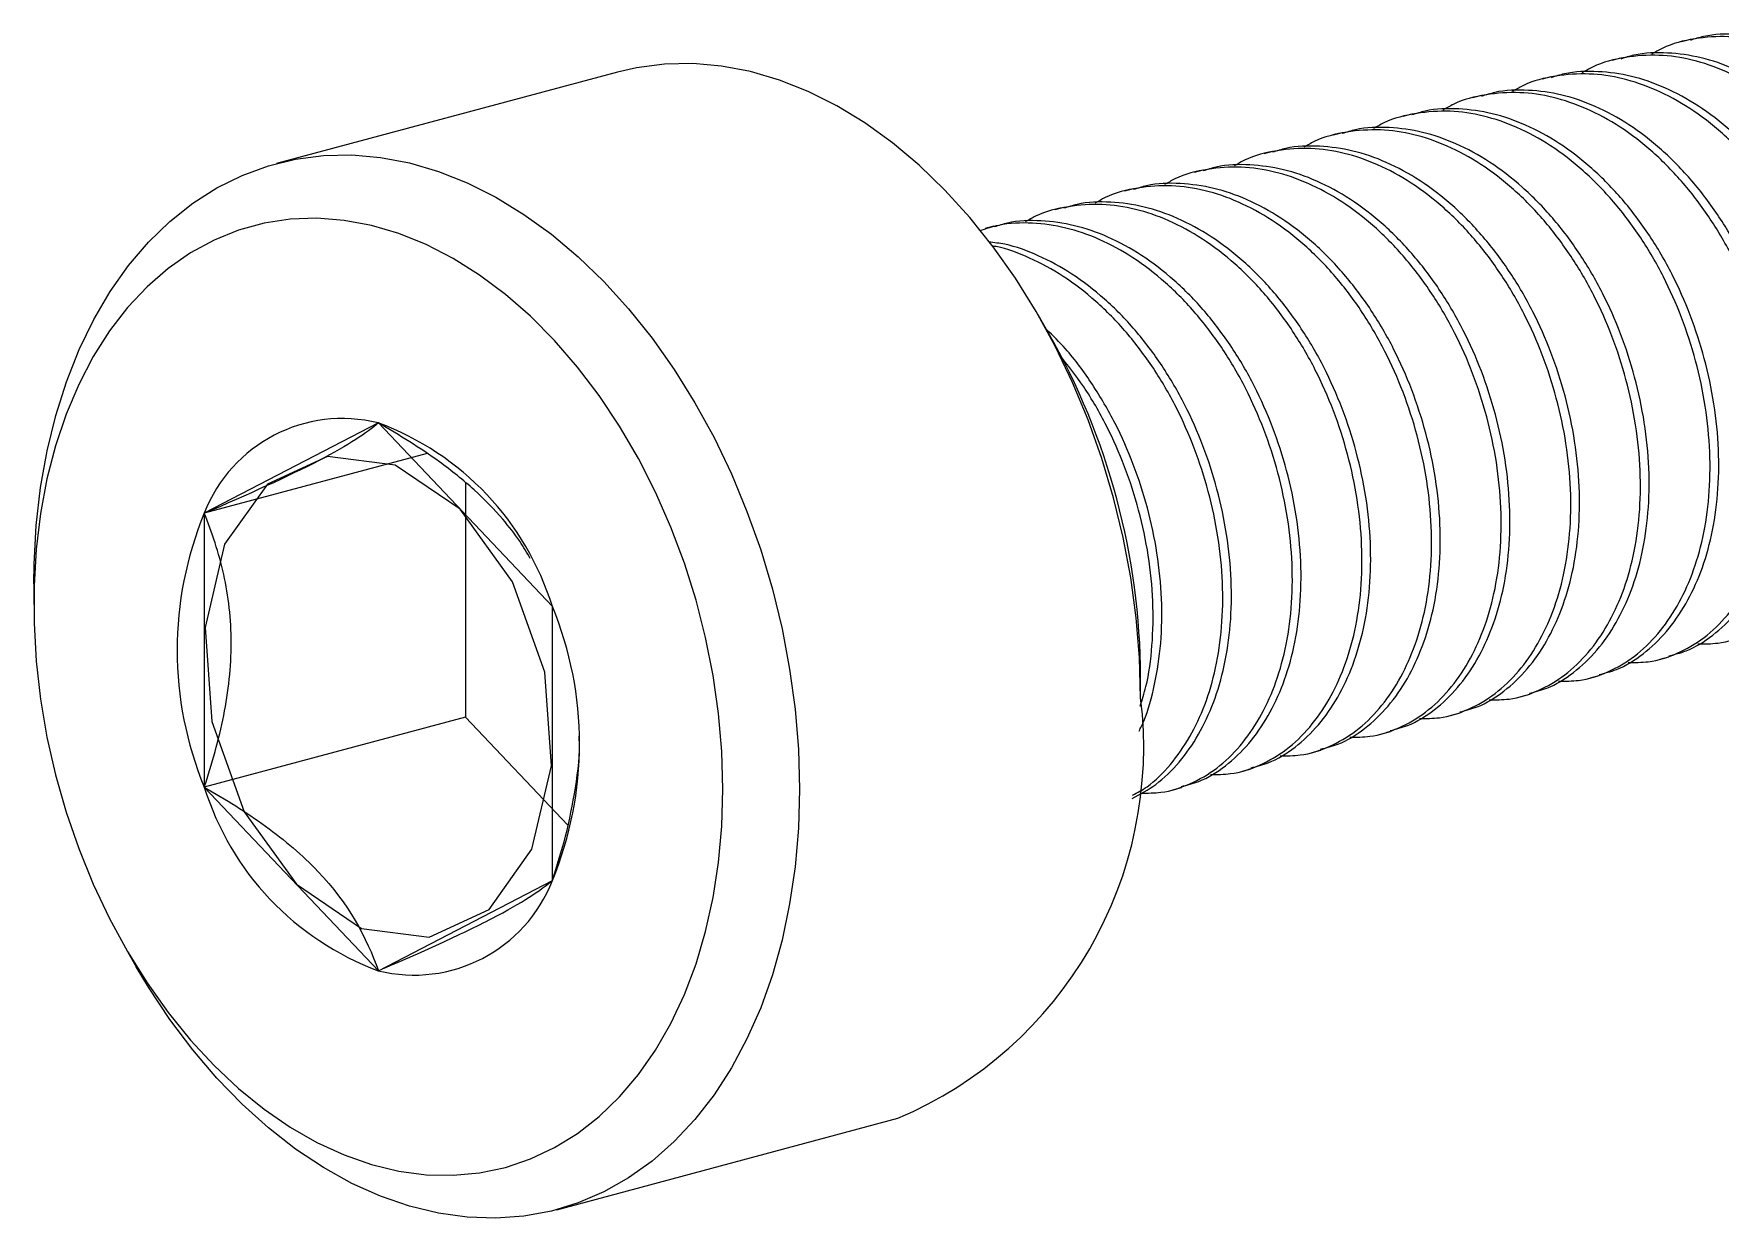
# Model space of a CAD drawing. Header units: millimetres. Extents: x -16.6 to 0.8, y -6.6 to 1.5.
# Drawn here: x -16.6 to -8.03, y -6.63 to -0.61 of the extents above; entities that cross this region are included whole.
import ezdxf

# ---------------------------------------------------------------- set-up
doc = ezdxf.new("R2010")
doc.units = ezdxf.units.MM
doc.linetypes.add('CENTERX2', pattern=[20.32, 12.7, -2.54, 2.54, -2.54])

msp = doc.modelspace()

# ---------------------------------------------------------------- linework, layer by layer
at = {"color": 7, "linetype": 'Continuous', "lineweight": 15}
for p, q in [((-8.1871, -0.6405), (-8.2313, -0.6524)), ((-8.5406, -0.7352), (-8.5848, -0.7471)), ((-13.634, -0.8057), (-15.3664, -1.2699)), ((-8.8942, -0.83), (-8.9384, -0.8418)), ((-9.2478, -0.9247), (-9.292, -0.9365)), ((-9.6013, -1.0194), (-9.6455, -1.0312)), ((-9.9549, -1.1141), (-9.9991, -1.126)), ((-10.3084, -1.2088), (-10.3526, -1.2207)), ((-10.662, -1.3036), (-10.7062, -1.3154)), ((-11.0155, -1.3983), (-11.0597, -1.4101)), ((-11.3691, -1.493), (-11.4133, -1.5048)), ((-11.7226, -1.5877), (-11.7668, -1.5996)), ((-11.4466, -2.1289), (-11.4987, -2.0387)), ((-14.6017, -2.743), (-15.7331, -3.0462)), ((-14.4073, -2.8915), (-14.4073, -4.0816)), ((-16.5993, -3.4052), (-16.5993, -3.5094)), ((-8.3388, -3.787), (-8.2946, -3.7751)), ((-10.9778, -3.983), (-10.9778, -3.8788)), ((-8.6924, -3.8817), (-8.6482, -3.8698)), ((-9.0459, -3.9764), (-9.0017, -3.9646)), ((-14.4073, -4.0816), (-15.7331, -4.4368)), ((-14.4073, -4.0816), (-13.8872, -4.63)), ((-9.3995, -4.0711), (-9.3553, -4.0593)), ((-9.753, -4.1658), (-9.7088, -4.154)), ((-10.1066, -4.2606), (-10.0624, -4.2487)), ((-10.4601, -4.3553), (-10.4159, -4.3434)), ((-10.8137, -4.45), (-10.7695, -4.4382)), ((-16.1305, -5.2593), (-16.0784, -5.3495)), ((-13.9431, -6.5825), (-12.2107, -6.1184))]:
    msp.add_line(p, q, dxfattribs=at)
at = {"color": 7, "linetype": 'Continuous'}
for p, q in [((-14.8492, -2.5877), (-15.7331, -3.0462)), ((-13.9654, -3.5198), (-14.8492, -2.5877)), ((-15.7331, -3.0462), (-15.7331, -4.4368)), ((-13.9654, -4.9104), (-13.9654, -3.5198)), ((-15.7331, -4.4368), (-14.8492, -5.3689)), ((-14.8492, -5.3689), (-13.9654, -4.9104))]:
    msp.add_line(p, q, dxfattribs=at)
at = {"color": 7, "linetype": 'Continuous', "lineweight": 15, "flags": 128}
for points in [[(-10.9778, -3.983), (-10.9834, -3.7811), (-11.0001, -3.5774), (-11.0278, -3.3731), (-11.0663, -3.1692), (-11.1155, -2.9671), (-11.175, -2.7677), (-11.2445, -2.5724), (-11.3237, -2.3821), (-11.412, -2.198), (-11.5089, -2.0212), (-11.6139, -1.8526), (-11.7265, -1.6933), (-11.8459, -1.544), (-11.9714, -1.4058), (-12.1024, -1.2793), (-12.2381, -1.1653), (-12.3777, -1.0645), (-12.5205, -0.9775), (-12.6655, -0.9046), (-12.812, -0.8464), (-12.9592, -0.8032), (-13.1061, -0.7752), (-13.252, -0.7626), (-13.396, -0.7655), (-13.5373, -0.7838), (-13.634, -0.8057)], [(-16.5993, -3.4052), (-16.5979, -3.3053), (-16.5868, -3.1084), (-16.5646, -2.9161), (-16.5315, -2.7296), (-16.4876, -2.55), (-16.4332, -2.3782), (-16.3686, -2.2153), (-16.2943, -2.0622), (-16.2105, -1.9198), (-16.1178, -1.7889), (-16.0167, -1.6702), (-15.9078, -1.5644), (-15.7918, -1.4722), (-15.6692, -1.394), (-15.5409, -1.3304), (-15.4074, -1.2816), (-15.2697, -1.2479), (-15.1284, -1.2296), (-14.9844, -1.2267), (-14.8385, -1.2393), (-14.6916, -1.2673), (-14.5444, -1.3105), (-14.3979, -1.3687), (-14.2529, -1.4416), (-14.1102, -1.5287), (-13.9705, -1.6295), (-13.8348, -1.7434), (-13.7038, -1.8699), (-13.5783, -2.0082), (-13.4589, -2.1574), (-13.3464, -2.3168), (-13.2413, -2.4853), (-13.1444, -2.6622), (-13.0561, -2.8463), (-12.9769, -3.0365), (-12.9074, -3.2319), (-12.8479, -3.4312), (-12.7987, -3.6334), (-12.7602, -3.8372), (-12.7325, -4.0416), (-12.7158, -4.2453), (-12.7102, -4.4471), (-12.7102, -4.4471)], [(-13.0992, -4.4471), (-13.1047, -4.2562), (-13.1212, -4.0635), (-13.1487, -3.8703), (-13.187, -3.6777), (-13.2357, -3.4871), (-13.2947, -3.2996), (-13.3634, -3.1163), (-13.4416, -2.9385), (-13.5287, -2.7673), (-13.6241, -2.6037), (-13.7273, -2.4488), (-13.8375, -2.3036), (-13.9542, -2.169), (-14.0765, -2.0458), (-14.2037, -1.9349), (-14.335, -1.8368), (-14.4695, -1.7523), (-14.6064, -1.6819), (-14.7449, -1.6259), (-14.884, -1.5849), (-15.0229, -1.559), (-15.1608, -1.5484), (-15.2966, -1.5531), (-15.4296, -1.5732), (-15.5589, -1.6085), (-15.6838, -1.6588), (-15.8034, -1.7237), (-15.9169, -1.8029), (-16.0237, -1.8958), (-16.1231, -2.0019), (-16.2144, -2.1205), (-16.2971, -2.2509), (-16.3706, -2.3921), (-16.4345, -2.5434), (-16.4884, -2.7038), (-16.532, -2.8722), (-16.5649, -3.0476), (-16.5869, -3.2289), (-16.5979, -3.415), (-16.5979, -3.6046), (-16.5869, -3.7965), (-16.5649, -3.9897), (-16.532, -4.1827), (-16.4884, -4.3744), (-16.4345, -4.5637), (-16.3706, -4.7492), (-16.2971, -4.9299), (-16.2144, -5.1045), (-16.1231, -5.2721), (-16.0237, -5.4314), (-15.9169, -5.5816), (-15.8034, -5.7216), (-15.6838, -5.8506), (-15.5589, -5.9678), (-15.4296, -6.0724), (-15.2966, -6.1637), (-15.1608, -6.2413), (-15.0229, -6.3045), (-14.884, -6.353), (-14.7449, -6.3865), (-14.6064, -6.4048), (-14.4695, -6.4077), (-14.335, -6.3953), (-14.2037, -6.3676), (-14.0765, -6.3248), (-13.9542, -6.2671), (-13.8375, -6.195), (-13.7273, -6.1089), (-13.6241, -6.0093), (-13.5287, -5.8969), (-13.4416, -5.7723), (-13.3634, -5.6364), (-13.2947, -5.49), (-13.2357, -5.334), (-13.187, -5.1695), (-13.1487, -4.9974), (-13.1212, -4.8189), (-13.1047, -4.6351), (-13.0992, -4.4471)], [(-12.7102, -4.4471), (-12.7158, -4.646), (-12.7325, -4.8408), (-12.7602, -5.0303), (-12.7987, -5.2135), (-12.8479, -5.3893), (-12.9074, -5.5568), (-12.9769, -5.7149), (-13.0561, -5.8627), (-13.1444, -5.9995), (-13.2413, -6.1244), (-13.3464, -6.2367), (-13.4589, -6.3358), (-13.5783, -6.421), (-13.7038, -6.492), (-13.8348, -6.5483), (-13.9705, -6.5895), (-14.1102, -6.6155), (-14.2529, -6.6261), (-14.3979, -6.6212), (-14.5444, -6.6009), (-14.6916, -6.5653), (-14.8385, -6.5146), (-14.9844, -6.449), (-15.1284, -6.369), (-15.2697, -6.275), (-15.4074, -6.1675), (-15.5409, -6.0472), (-15.6692, -5.9148), (-15.7918, -5.7709), (-15.9078, -5.6165), (-16.0167, -5.4524), (-16.0784, -5.3495)]]:
    msp.add_lwpolyline(points, dxfattribs=at)
at = {"color": 7, "linetype": 'CENTERX2', "flags": 128}
msp.add_lwpolyline([(-14.004, -3.8526), (-14.1672, -3.395), (-14.4343, -3.0261), (-14.7645, -2.8022), (-15.1077, -2.7574), (-15.4115, -2.8984), (-15.6297, -3.2038), (-15.7291, -3.6271), (-15.6945, -4.1039), (-15.5313, -4.5616), (-15.2642, -4.9304), (-14.934, -5.1543), (-14.5908, -5.1992), (-14.287, -5.0582), (-14.0688, -4.7527), (-13.9694, -4.3294), (-14.004, -3.8526)], dxfattribs=at)
at = {"color": 7, "linetype": 'Continuous', "lineweight": 15}
for centre, radius, start, end in [((-14.5252, -3.8915), 3.5474, 0.20437, 29.79155), ((-15.0313, -3.318), 0.7526, 76.00433, 158.83058), ((-15.3541, -3.9515), 1.4543, 17.27074, 69.68696), ((-14.0517, -3.7415), 1.8196, 157.53432, 202.46568), ((-15.6468, -4.2151), 1.8196, 337.53432, 22.46568), ((-13.0085, -4.2341), 2.0462, 292.94856, 7.04995), ((-14.3444, -4.005), 1.4543, 197.27074, 249.68696), ((-14.6672, -4.6386), 0.7526, 256.00433, 338.83058)]:
    msp.add_arc(centre, radius, start, end, dxfattribs=at)
for points, knots in [([(-7.4407, -3.52), (-7.4065, -3.52), (-7.3199, -3.5199), (-7.1894, -3.4776), (-7.0536, -3.3989), (-6.9349, -3.2854), (-6.8365, -3.1443), (-6.7588, -2.9789), (-6.7037, -2.7911), (-6.673, -2.5821), (-6.6688, -2.3574), (-6.6918, -2.1254), (-6.7407, -1.895), (-6.8127, -1.6732), (-6.906, -1.462), (-7.0217, -1.2635), (-7.1589, -1.0818), (-7.3134, -0.9241), (-7.4795, -0.7968), (-7.6507, -0.7036), (-7.8223, -0.645), (-7.9942, -0.6199), (-8.1646, -0.6328), (-8.296, -0.6647), (-8.364, -0.7043), (-8.3813, -0.7143)], [0, 0, 0, 0, 0.030172, 0.076404, 0.122836, 0.168871, 0.213942, 0.257747, 0.302382, 0.348156, 0.394522, 0.440887, 0.486661, 0.531296, 0.575101, 0.620172, 0.666207, 0.712639, 0.758871, 0.804323, 0.848471, 0.892618, 0.93807, 0.984302, 1, 1, 1, 1]), ([(-7.2352, -3.4865), (-7.2055, -3.4791), (-7.1259, -3.4591), (-7.0097, -3.3858), (-6.8906, -3.2738), (-6.7924, -3.1324), (-6.7146, -2.9671), (-6.6595, -2.7793), (-6.6288, -2.5702), (-6.6246, -2.3456), (-6.6476, -2.1136), (-6.6965, -1.8832), (-6.7685, -1.6614), (-6.8618, -1.4501), (-6.9775, -1.2517), (-7.1147, -1.0699), (-7.2692, -0.9123), (-7.4353, -0.785), (-7.6064, -0.6919), (-7.7783, -0.6327), (-7.9495, -0.6098), (-8.0874, -0.6133), (-8.1636, -0.6378), (-8.1859, -0.645)], [0, 0, 0, 0, 0.030355, 0.081497, 0.132201, 0.181845, 0.230094, 0.279257, 0.329675, 0.380743, 0.431812, 0.482229, 0.531393, 0.579642, 0.629285, 0.67999, 0.731132, 0.782055, 0.832117, 0.880743, 0.929369, 0.979432, 1, 1, 1, 1]), ([(-7.7943, -3.6147), (-7.7601, -3.6147), (-7.6734, -3.6147), (-7.5429, -3.5723), (-7.4071, -3.4936), (-7.2884, -3.3801), (-7.1901, -3.2391), (-7.1124, -3.0736), (-7.0573, -2.8859), (-7.0265, -2.6768), (-7.0223, -2.4521), (-7.0453, -2.2201), (-7.0942, -1.9897), (-7.1662, -1.7679), (-7.2595, -1.5567), (-7.3752, -1.3583), (-7.5124, -1.1765), (-7.667, -1.0189), (-7.833, -0.8915), (-8.0042, -0.7983), (-8.1759, -0.7397), (-8.3478, -0.7146), (-8.5182, -0.7275), (-8.6495, -0.7595), (-8.7176, -0.799), (-8.7349, -0.809)], [0, 0, 0, 0, 0.030172, 0.076404, 0.122836, 0.168871, 0.213942, 0.257747, 0.302382, 0.348156, 0.394522, 0.440887, 0.486661, 0.531296, 0.575101, 0.620172, 0.666207, 0.712639, 0.758871, 0.804323, 0.848471, 0.892618, 0.93807, 0.984302, 1, 1, 1, 1]), ([(-7.5888, -3.5812), (-7.5591, -3.5738), (-7.4795, -3.5538), (-7.3633, -3.4805), (-7.2441, -3.3686), (-7.1459, -3.2271), (-7.0682, -3.0618), (-7.0131, -2.874), (-6.9823, -2.665), (-6.9781, -2.4403), (-7.0012, -2.2083), (-7.05, -1.9779), (-7.122, -1.7561), (-7.2153, -1.5449), (-7.3311, -1.3464), (-7.4682, -1.1646), (-7.6228, -1.007), (-7.7889, -0.8797), (-7.96, -0.7866), (-8.1318, -0.7274), (-8.3031, -0.7045), (-8.4409, -0.708), (-8.5172, -0.7325), (-8.5394, -0.7397)], [0, 0, 0, 0, 0.030355, 0.081497, 0.132201, 0.181845, 0.230094, 0.279257, 0.329675, 0.380743, 0.431812, 0.482229, 0.531393, 0.579642, 0.629285, 0.67999, 0.731132, 0.782055, 0.832117, 0.880743, 0.929369, 0.979432, 1, 1, 1, 1]), ([(-8.1478, -3.7094), (-8.1136, -3.7094), (-8.027, -3.7094), (-7.8965, -3.6671), (-7.7607, -3.5883), (-7.642, -3.4748), (-7.5436, -3.3338), (-7.466, -3.1683), (-7.4108, -2.9806), (-7.3801, -2.7715), (-7.3759, -2.5468), (-7.3989, -2.3149), (-7.4478, -2.0845), (-7.5198, -1.8627), (-7.6131, -1.6514), (-7.7288, -1.453), (-7.866, -1.2712), (-8.0205, -1.1136), (-8.1866, -0.9863), (-8.3578, -0.8931), (-8.5294, -0.8344), (-8.7013, -0.8093), (-8.8718, -0.8222), (-9.0031, -0.8542), (-9.0712, -0.8937), (-9.0884, -0.9038)], [0, 0, 0, 0, 0.030172, 0.076404, 0.122836, 0.168871, 0.213942, 0.257747, 0.302382, 0.348156, 0.394522, 0.440887, 0.486661, 0.531296, 0.575101, 0.620172, 0.666207, 0.712639, 0.758871, 0.804323, 0.848471, 0.892618, 0.93807, 0.984302, 1, 1, 1, 1]), ([(-7.9423, -3.676), (-7.9126, -3.6685), (-7.833, -3.6485), (-7.7168, -3.5752), (-7.5977, -3.4633), (-7.4995, -3.3218), (-7.4218, -3.1565), (-7.3667, -2.9687), (-7.3359, -2.7597), (-7.3317, -2.535), (-7.3547, -2.303), (-7.4036, -2.0726), (-7.4756, -1.8508), (-7.5689, -1.6396), (-7.6846, -1.4411), (-7.8218, -1.2594), (-7.9763, -1.1017), (-8.1424, -0.9744), (-8.3135, -0.8813), (-8.4854, -0.8221), (-8.6566, -0.7992), (-8.7945, -0.8028), (-8.8708, -0.8273), (-8.893, -0.8344)], [0, 0, 0, 0, 0.030355, 0.081497, 0.132201, 0.181845, 0.230094, 0.279257, 0.329675, 0.380743, 0.431812, 0.482229, 0.531393, 0.579642, 0.629285, 0.67999, 0.731132, 0.782055, 0.832117, 0.880743, 0.929369, 0.979432, 1, 1, 1, 1]), ([(-8.5014, -3.8042), (-8.4672, -3.8041), (-8.3805, -3.8041), (-8.2501, -3.7618), (-8.1142, -3.683), (-7.9955, -3.5695), (-7.8972, -3.4285), (-7.8195, -3.2631), (-7.7644, -3.0753), (-7.7336, -2.8662), (-7.7294, -2.6416), (-7.7525, -2.4096), (-7.8014, -2.1792), (-7.8733, -1.9574), (-7.9666, -1.7462), (-8.0824, -1.5477), (-8.2195, -1.3659), (-8.3741, -1.2083), (-8.5402, -1.081), (-8.7113, -0.9878), (-8.883, -0.9292), (-9.0549, -0.9041), (-9.2253, -0.917), (-9.3567, -0.9489), (-9.4247, -0.9885), (-9.442, -0.9985)], [0, 0, 0, 0, 0.030172, 0.076404, 0.122836, 0.168871, 0.213942, 0.257747, 0.302382, 0.348156, 0.394522, 0.440887, 0.486661, 0.531296, 0.575101, 0.620172, 0.666207, 0.712639, 0.758871, 0.804323, 0.848471, 0.892618, 0.93807, 0.984302, 1, 1, 1, 1]), ([(-8.2959, -3.7707), (-8.2662, -3.7632), (-8.1866, -3.7433), (-8.0704, -3.6699), (-7.9512, -3.558), (-7.853, -3.4166), (-7.7753, -3.2512), (-7.7202, -3.0635), (-7.6894, -2.8544), (-7.6852, -2.6297), (-7.7083, -2.3977), (-7.7572, -2.1673), (-7.8291, -1.9455), (-7.9224, -1.7343), (-8.0382, -1.5359), (-8.1753, -1.3541), (-8.3299, -1.1965), (-8.496, -1.0691), (-8.6671, -0.9761), (-8.8389, -0.9169), (-9.0102, -0.894), (-9.148, -0.8975), (-9.2243, -0.922), (-9.2465, -0.9291)], [0, 0, 0, 0, 0.030355, 0.081497, 0.132201, 0.181845, 0.230094, 0.279257, 0.329675, 0.380743, 0.431812, 0.482229, 0.531393, 0.579642, 0.629285, 0.67999, 0.731132, 0.782055, 0.832117, 0.880743, 0.929369, 0.979432, 1, 1, 1, 1]), ([(-8.8549, -3.8989), (-8.8207, -3.8989), (-8.7341, -3.8988), (-8.6036, -3.8565), (-8.4678, -3.7778), (-8.3491, -3.6642), (-8.2507, -3.5232), (-8.1731, -3.3578), (-8.118, -3.17), (-8.0872, -2.961), (-8.083, -2.7363), (-8.106, -2.5043), (-8.1549, -2.2739), (-8.2269, -2.0521), (-8.3202, -1.8409), (-8.4359, -1.6424), (-8.5731, -1.4606), (-8.7276, -1.303), (-8.8937, -1.1757), (-9.0649, -1.0825), (-9.2365, -1.0239), (-9.4085, -0.9988), (-9.5789, -1.0117), (-9.7102, -1.0436), (-9.7783, -1.0832), (-9.7955, -1.0932)], [0, 0, 0, 0, 0.030172, 0.076404, 0.122836, 0.168871, 0.213942, 0.257747, 0.302382, 0.348156, 0.394522, 0.440887, 0.486661, 0.531296, 0.575101, 0.620172, 0.666207, 0.712639, 0.758871, 0.804323, 0.848471, 0.892618, 0.93807, 0.984302, 1, 1, 1, 1]), ([(-8.6494, -3.8654), (-8.6198, -3.858), (-8.5401, -3.838), (-8.4239, -3.7647), (-8.3048, -3.6527), (-8.2066, -3.5113), (-8.1289, -3.346), (-8.0738, -3.1582), (-8.043, -2.9491), (-8.0388, -2.7244), (-8.0618, -2.4925), (-8.1107, -2.2621), (-8.1827, -2.0403), (-8.276, -1.829), (-8.3917, -1.6306), (-8.5289, -1.4488), (-8.6834, -1.2912), (-8.8495, -1.1638), (-9.0206, -1.0708), (-9.1925, -1.0116), (-9.3637, -0.9887), (-9.5016, -0.9922), (-9.5779, -1.0167), (-9.6001, -1.0238)], [0, 0, 0, 0, 0.030355, 0.081497, 0.132201, 0.181845, 0.230094, 0.279257, 0.329675, 0.380743, 0.431812, 0.482229, 0.531393, 0.579642, 0.629285, 0.67999, 0.731132, 0.782055, 0.832117, 0.880743, 0.929369, 0.979432, 1, 1, 1, 1]), ([(-9.2085, -3.9936), (-9.1743, -3.9936), (-9.0876, -3.9935), (-8.9572, -3.9512), (-8.8213, -3.8725), (-8.7026, -3.759), (-8.6043, -3.6179), (-8.5266, -3.4525), (-8.4715, -3.2648), (-8.4407, -3.0557), (-8.4365, -2.831), (-8.4596, -2.599), (-8.5085, -2.3686), (-8.5804, -2.1468), (-8.6737, -1.9356), (-8.7895, -1.7371), (-8.9266, -1.5554), (-9.0812, -1.3977), (-9.2473, -1.2704), (-9.4184, -1.1772), (-9.5901, -1.1186), (-9.762, -1.0935), (-9.9324, -1.1064), (-10.0638, -1.1383), (-10.1318, -1.1779), (-10.1491, -1.1879)], [0, 0, 0, 0, 0.030172, 0.076404, 0.122836, 0.168871, 0.213942, 0.257747, 0.302382, 0.348156, 0.394522, 0.440887, 0.486661, 0.531296, 0.575101, 0.620172, 0.666207, 0.712639, 0.758871, 0.804323, 0.848471, 0.892618, 0.93807, 0.984302, 1, 1, 1, 1]), ([(-9.003, -3.9601), (-8.9733, -3.9527), (-8.8937, -3.9327), (-8.7775, -3.8594), (-8.6583, -3.7475), (-8.5601, -3.606), (-8.4824, -3.4407), (-8.4273, -3.2529), (-8.3965, -3.0438), (-8.3923, -2.8192), (-8.4154, -2.5872), (-8.4643, -2.3568), (-8.5362, -2.135), (-8.6295, -1.9238), (-8.7453, -1.7253), (-8.8824, -1.5435), (-9.037, -1.3859), (-9.2031, -1.2586), (-9.3742, -1.1655), (-9.546, -1.1063), (-9.7173, -1.0834), (-9.8551, -1.0869), (-9.9314, -1.1114), (-9.9536, -1.1186)], [0, 0, 0, 0, 0.030355, 0.081497, 0.132201, 0.181845, 0.230094, 0.279257, 0.329675, 0.380743, 0.431812, 0.482229, 0.531393, 0.579642, 0.629285, 0.67999, 0.731132, 0.782055, 0.832117, 0.880743, 0.929369, 0.979432, 1, 1, 1, 1]), ([(-9.5621, -4.0883), (-9.5278, -4.0883), (-9.4412, -4.0883), (-9.3107, -4.0459), (-9.1749, -3.9672), (-9.0562, -3.8537), (-8.9579, -3.7127), (-8.8802, -3.5472), (-8.8251, -3.3595), (-8.7943, -3.1504), (-8.7901, -2.9257), (-8.8131, -2.6937), (-8.862, -2.4633), (-8.934, -2.2415), (-9.0273, -2.0303), (-9.143, -1.8319), (-9.2802, -1.6501), (-9.4347, -1.4925), (-9.6008, -1.3652), (-9.772, -1.2719), (-9.9436, -1.2133), (-10.1156, -1.1882), (-10.286, -1.2011), (-10.4173, -1.2331), (-10.4854, -1.2726), (-10.5026, -1.2826)], [0, 0, 0, 0, 0.030172, 0.076404, 0.122836, 0.168871, 0.213942, 0.257747, 0.302382, 0.348156, 0.394522, 0.440887, 0.486661, 0.531296, 0.575101, 0.620172, 0.666207, 0.712639, 0.758871, 0.804323, 0.848471, 0.892618, 0.93807, 0.984302, 1, 1, 1, 1]), ([(-9.3565, -4.0548), (-9.3269, -4.0474), (-9.2472, -4.0274), (-9.131, -3.9541), (-9.0119, -3.8422), (-8.9137, -3.7007), (-8.836, -3.5354), (-8.7809, -3.3476), (-8.7501, -3.1386), (-8.7459, -2.9139), (-8.7689, -2.6819), (-8.8178, -2.4515), (-8.8898, -2.2297), (-8.9831, -2.0185), (-9.0988, -1.82), (-9.236, -1.6382), (-9.3905, -1.4806), (-9.5566, -1.3533), (-9.7277, -1.2602), (-9.8996, -1.201), (-10.0709, -1.1781), (-10.2087, -1.1816), (-10.285, -1.2061), (-10.3072, -1.2133)], [0, 0, 0, 0, 0.030355, 0.081497, 0.132201, 0.181845, 0.230094, 0.279257, 0.329675, 0.380743, 0.431812, 0.482229, 0.531393, 0.579642, 0.629285, 0.67999, 0.731132, 0.782055, 0.832117, 0.880743, 0.929369, 0.979432, 1, 1, 1, 1]), ([(-9.7101, -4.1496), (-9.6804, -4.1421), (-9.6008, -4.1221), (-9.4846, -4.0488), (-9.3655, -3.9369), (-9.2672, -3.7955), (-9.1895, -3.6301), (-9.1344, -3.4423), (-9.1036, -3.2333), (-9.0994, -3.0086), (-9.1225, -2.7766), (-9.1714, -2.5462), (-9.2433, -2.3244), (-9.3367, -2.1132), (-9.4524, -1.9147), (-9.5895, -1.733), (-9.7441, -1.5753), (-9.9102, -1.448), (-10.0813, -1.355), (-10.2531, -1.2957), (-10.4244, -1.2728), (-10.5622, -1.2764), (-10.6385, -1.3009), (-10.6607, -1.308)], [0, 0, 0, 0, 0.030355, 0.081497, 0.132201, 0.181845, 0.230094, 0.279257, 0.329675, 0.380743, 0.431812, 0.482229, 0.531393, 0.579642, 0.629285, 0.67999, 0.731132, 0.782055, 0.832117, 0.880743, 0.929369, 0.979432, 1, 1, 1, 1]), ([(-10.0636, -4.2443), (-10.034, -4.2368), (-9.9543, -4.2169), (-9.8381, -4.1435), (-9.719, -4.0316), (-9.6208, -3.8902), (-9.5431, -3.7248), (-9.488, -3.5371), (-9.4572, -3.328), (-9.453, -3.1033), (-9.476, -2.8714), (-9.5249, -2.6409), (-9.5969, -2.4191), (-9.6902, -2.2079), (-9.8059, -2.0095), (-9.9431, -1.8277), (-10.0976, -1.6701), (-10.2637, -1.5427), (-10.4349, -1.4497), (-10.6067, -1.3905), (-10.778, -1.3676), (-10.9158, -1.3711), (-10.9921, -1.3956), (-11.0143, -1.4027)], [0, 0, 0, 0, 0.030355, 0.081497, 0.132201, 0.181845, 0.230094, 0.279257, 0.329675, 0.380743, 0.431812, 0.482229, 0.531393, 0.579642, 0.629285, 0.67999, 0.731132, 0.782055, 0.832117, 0.880743, 0.929369, 0.979432, 1, 1, 1, 1]), ([(-9.9156, -4.183), (-9.8814, -4.183), (-9.7948, -4.183), (-9.6643, -4.1407), (-9.5284, -4.0619), (-9.4097, -3.9484), (-9.3114, -3.8074), (-9.2337, -3.6419), (-9.1786, -3.4542), (-9.1478, -3.2451), (-9.1436, -3.0204), (-9.1667, -2.7885), (-9.2156, -2.5581), (-9.2875, -2.3363), (-9.3808, -2.125), (-9.4966, -1.9266), (-9.6337, -1.7448), (-9.7883, -1.5872), (-9.9544, -1.4599), (-10.1255, -1.3667), (-10.2972, -1.308), (-10.4691, -1.2829), (-10.6395, -1.2959), (-10.7709, -1.3278), (-10.8389, -1.3673), (-10.8562, -1.3774)], [0, 0, 0, 0, 0.030172, 0.076404, 0.122836, 0.168871, 0.213942, 0.257747, 0.302382, 0.348156, 0.394522, 0.440887, 0.486661, 0.531296, 0.575101, 0.620172, 0.666207, 0.712639, 0.758871, 0.804323, 0.848471, 0.892618, 0.93807, 0.984302, 1, 1, 1, 1]), ([(-10.2692, -4.2778), (-10.2349, -4.2777), (-10.1483, -4.2777), (-10.0178, -4.2354), (-9.882, -4.1566), (-9.7633, -4.0431), (-9.665, -3.9021), (-9.5873, -3.7367), (-9.5322, -3.5489), (-9.5014, -3.3399), (-9.4972, -3.1152), (-9.5202, -2.8832), (-9.5691, -2.6528), (-9.6411, -2.431), (-9.7344, -2.2198), (-9.8501, -2.0213), (-9.9873, -1.8395), (-10.1418, -1.6819), (-10.3079, -1.5546), (-10.4791, -1.4614), (-10.6508, -1.4028), (-10.8227, -1.3777), (-10.9931, -1.3906), (-11.1244, -1.4225), (-11.1925, -1.4621), (-11.2097, -1.4721)], [0, 0, 0, 0, 0.030172, 0.076404, 0.122836, 0.168871, 0.213942, 0.257747, 0.302382, 0.348156, 0.394522, 0.440887, 0.486661, 0.531296, 0.575101, 0.620172, 0.666207, 0.712639, 0.758871, 0.804323, 0.848471, 0.892618, 0.93807, 0.984302, 1, 1, 1, 1]), ([(-10.6227, -4.3725), (-10.5885, -4.3725), (-10.5019, -4.3724), (-10.3714, -4.3301), (-10.2356, -4.2514), (-10.1168, -4.1378), (-10.0185, -3.9968), (-9.9408, -3.8314), (-9.8857, -3.6436), (-9.8549, -3.4346), (-9.8507, -3.2099), (-9.8738, -2.9779), (-9.9227, -2.7475), (-9.9946, -2.5257), (-10.088, -2.3145), (-10.2037, -2.116), (-10.3408, -1.9342), (-10.4954, -1.7766), (-10.6615, -1.6493), (-10.8326, -1.5561), (-11.0043, -1.4975), (-11.1762, -1.4724), (-11.3466, -1.4853), (-11.478, -1.5172), (-11.546, -1.5568), (-11.5633, -1.5668)], [0, 0, 0, 0, 0.030172, 0.076404, 0.122836, 0.168871, 0.213942, 0.257747, 0.302382, 0.348156, 0.394522, 0.440887, 0.486661, 0.531296, 0.575101, 0.620172, 0.666207, 0.712639, 0.758871, 0.804323, 0.848471, 0.892618, 0.93807, 0.984302, 1, 1, 1, 1]), ([(-10.4172, -4.339), (-10.3875, -4.3316), (-10.3079, -4.3116), (-10.1917, -4.2383), (-10.0726, -4.1263), (-9.9743, -3.9849), (-9.8966, -3.8196), (-9.8415, -3.6318), (-9.8108, -3.4227), (-9.8065, -3.1981), (-9.8296, -2.9661), (-9.8785, -2.7357), (-9.9504, -2.5139), (-10.0438, -2.3026), (-10.1595, -2.1042), (-10.2967, -1.9224), (-10.4512, -1.7648), (-10.6173, -1.6374), (-10.7884, -1.5444), (-10.9603, -1.4852), (-11.1315, -1.4623), (-11.2694, -1.4658), (-11.3456, -1.4903), (-11.3678, -1.4975)], [0, 0, 0, 0, 0.030355, 0.081497, 0.132201, 0.181845, 0.230094, 0.279257, 0.329675, 0.380743, 0.431812, 0.482229, 0.531393, 0.579642, 0.629285, 0.67999, 0.731132, 0.782055, 0.832117, 0.880743, 0.929369, 0.979432, 1, 1, 1, 1]), ([(-10.9763, -4.4672), (-10.9421, -4.4672), (-10.8554, -4.4671), (-10.7249, -4.4248), (-10.5891, -4.3461), (-10.4704, -4.2326), (-10.3721, -4.0915), (-10.2944, -3.9261), (-10.2393, -3.7384), (-10.2085, -3.5293), (-10.2043, -3.3046), (-10.2273, -3.0726), (-10.2762, -2.8422), (-10.3482, -2.6204), (-10.4415, -2.4092), (-10.5572, -2.2107), (-10.6944, -2.029), (-10.8489, -1.8713), (-11.015, -1.744), (-11.1862, -1.6509), (-11.358, -1.5918), (-11.5293, -1.5685), (-11.6775, -1.5738), (-11.7635, -1.6022), (-11.7957, -1.6128)], [0, 0, 0, 0, 0.031262, 0.079166, 0.127276, 0.174975, 0.221675, 0.267064, 0.313313, 0.360741, 0.408782, 0.456823, 0.504252, 0.550501, 0.595889, 0.64259, 0.690289, 0.738399, 0.786303, 0.833397, 0.879141, 0.924884, 0.971979, 1, 1, 1, 1]), ([(-10.7707, -4.4337), (-10.7411, -4.4263), (-10.6614, -4.4063), (-10.5452, -4.333), (-10.4261, -4.2211), (-10.3279, -4.0796), (-10.2502, -3.9143), (-10.1951, -3.7265), (-10.1643, -3.5175), (-10.1601, -3.2928), (-10.1831, -3.0608), (-10.232, -2.8304), (-10.304, -2.6086), (-10.3973, -2.3974), (-10.513, -2.1989), (-10.6502, -2.0171), (-10.8047, -1.8595), (-10.9708, -1.7322), (-11.142, -1.6391), (-11.3138, -1.5799), (-11.4851, -1.557), (-11.6229, -1.5605), (-11.6992, -1.585), (-11.7214, -1.5922)], [0, 0, 0, 0, 0.030355, 0.081497, 0.132201, 0.181845, 0.230094, 0.279257, 0.329675, 0.380743, 0.431812, 0.482229, 0.531393, 0.579642, 0.629285, 0.67999, 0.731132, 0.782055, 0.832117, 0.880743, 0.929369, 0.979432, 1, 1, 1, 1]), ([(-11.0215, -4.4938), (-10.9803, -4.4722), (-10.8934, -4.4265), (-10.7799, -4.315), (-10.6814, -4.1745), (-10.6038, -4.009), (-10.5486, -3.8212), (-10.5179, -3.6122), (-10.5137, -3.3875), (-10.5367, -3.1555), (-10.5856, -2.9251), (-10.6575, -2.7033), (-10.7509, -2.4921), (-10.8666, -2.2936), (-11.0038, -2.1118), (-11.1583, -1.9543), (-11.3244, -1.8266), (-11.4955, -1.7349), (-11.6379, -1.6817), (-11.7214, -1.6721), (-11.7485, -1.669)], [0, 0, 0, 0, 0.052423, 0.110836, 0.168026, 0.223609, 0.280246, 0.338327, 0.397159, 0.45599, 0.514072, 0.570709, 0.626292, 0.683482, 0.741894, 0.80081, 0.859474, 0.917146, 0.973164, 1, 1, 1, 1]), ([(-11.0189, -4.4781), (-10.9938, -4.4646), (-10.9232, -4.4264), (-10.8243, -4.3263), (-10.7255, -4.1865), (-10.648, -4.0208), (-10.5928, -3.8331), (-10.5621, -3.624), (-10.5578, -3.3993), (-10.5809, -3.1674), (-10.6298, -2.9369), (-10.7017, -2.7151), (-10.7951, -2.5039), (-10.9108, -2.3055), (-11.048, -2.1236), (-11.2025, -1.9662), (-11.3686, -1.8381), (-11.5397, -1.7478), (-11.6615, -1.699), (-11.7246, -1.6905), (-11.7312, -1.6896)], [0, 0, 0, 0, 0.03347, 0.094356, 0.153969, 0.211906, 0.270942, 0.331483, 0.392807, 0.454131, 0.514672, 0.573708, 0.631645, 0.691258, 0.752144, 0.813556, 0.874704, 0.934819, 0.99321, 1, 1, 1, 1]), ([(-10.9856, -4.1526), (-10.9773, -4.1358), (-10.9425, -4.0646), (-10.9032, -3.9149), (-10.8711, -3.7072), (-10.8673, -3.4821), (-10.8902, -3.2503), (-10.9391, -3.0198), (-11.0111, -2.7981), (-11.1043, -2.5866), (-11.2205, -2.3891), (-11.3386, -2.2275), (-11.4231, -2.1451), (-11.4556, -2.1134)], [0, 0, 0, 0, 0.030762, 0.129689, 0.23114, 0.333901, 0.436662, 0.538112, 0.63704, 0.734127, 0.834021, 0.93605, 1, 1, 1, 1]), ([(-10.98, -4.0255), (-10.9697, -3.993), (-10.9394, -3.8976), (-10.9164, -3.7181), (-10.9112, -3.4942), (-10.9345, -3.262), (-10.9833, -3.0317), (-11.0552, -2.8098), (-11.1488, -2.599), (-11.2596, -2.4055), (-11.3479, -2.2944), (-11.3903, -2.2411)], [0, 0, 0, 0, 0.061811, 0.181336, 0.302405, 0.423474, 0.542999, 0.659551, 0.773935, 0.891626, 1, 1, 1, 1]), ([(-14.8492, -2.5877), (-14.8784, -2.6128), (-14.9151, -2.6404), (-15.013, -2.7033), (-15.0758, -2.7395), (-15.3068, -2.8594), (-15.514, -2.9526), (-15.7331, -3.0462)], [0, 0, 0, 0, 0.25, 0.25, 0.5, 0.5, 1, 1, 1, 1]), ([(-14.0775, -3.2761), (-14.0947, -3.2469), (-14.1342, -3.1798), (-14.2255, -3.0618), (-14.3594, -2.9242), (-14.5231, -2.7937), (-14.6889, -2.6816), (-14.7956, -2.6191), (-14.8492, -2.5877)], [0, 0, 0, 0, 0.114012, 0.261499, 0.463949, 0.673166, 0.835834, 1, 1, 1, 1]), ([(-15.7331, -4.4368), (-15.6936, -4.3185), (-15.6589, -4.1957), (-15.6103, -3.9503), (-15.5964, -3.8272), (-15.5964, -3.5823), (-15.6103, -3.467), (-15.659, -3.247), (-15.6937, -3.1432), (-15.7331, -3.0462)], [0, 0, 0, 0, 0.25, 0.25, 0.5, 0.5, 0.75, 0.75, 1, 1, 1, 1]), ([(-13.9654, -4.9104), (-13.9417, -4.8358), (-13.8927, -4.6814), (-13.8454, -4.4389), (-13.8233, -4.2657), (-13.829, -4.1816), (-13.8292, -4.1786)], [0, 0, 0, 0, 0.311241, 0.644453, 0.987517, 1, 1, 1, 1]), ([(-15.7331, -4.4368), (-15.6242, -4.4989), (-15.5197, -4.5643), (-15.325, -4.7056), (-15.2334, -4.7832), (-15.0014, -5.0271), (-14.908, -5.2009), (-14.8492, -5.3689)], [0, 0, 0, 0, 0.25, 0.25, 0.5, 0.5, 1, 1, 1, 1]), ([(-14.8492, -5.3689), (-14.7403, -5.3224), (-14.6358, -5.2767), (-14.4411, -5.1878), (-14.3495, -5.1439), (-14.1175, -5.0237), (-14.0241, -4.961), (-13.9654, -4.9104)], [0, 0, 0, 0, 0.25, 0.25, 0.5, 0.5, 1, 1, 1, 1])]:
    msp.add_open_spline(points, degree=3, knots=knots, dxfattribs=at)

doc.saveas('drawing.dxf')
